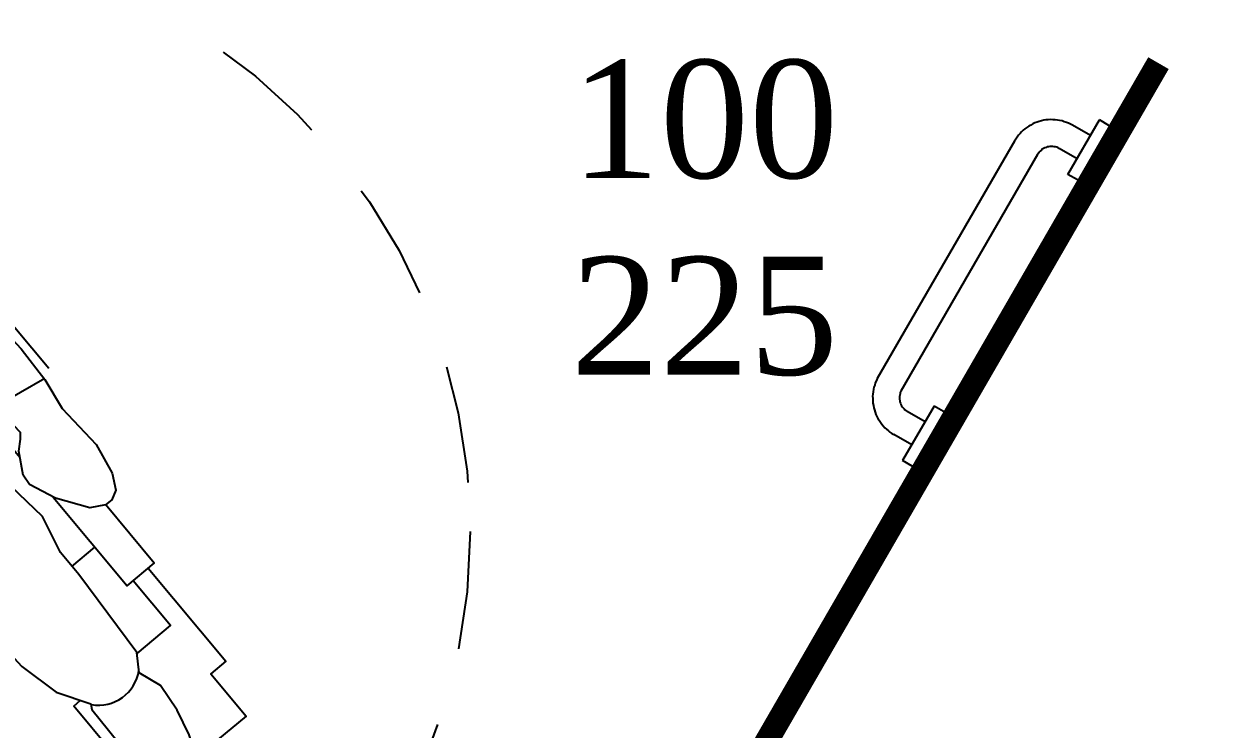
# Model space of a CAD drawing. Header units: millimetres. Extents: x 0 to 2688, y 0 to 2044.
# Drawn here: x 2566.698 to 2568.206, y 2036.372 to 2037.269 of the extents above; entities that cross this region are included whole.
import ezdxf

# ---------------------------------------------------------------- set-up
doc = ezdxf.new("R2010")
doc.units = ezdxf.units.MM
doc.linetypes.add('TRATTEGGIATA', pattern=[0.75, 0.5, -0.25])
doc.styles.get("Standard").update_dxf_attribs({"font": 'arial.ttf'})
doc.dimstyles.new('ISO-25', dxfattribs={"dimtxt": 2.5, "dimasz": 2.5, "dimexe": 1.25, "dimexo": 0.625, "dimtad": 1, "dimtxsty": 'Standard', "dimcen": 2.5, "dimadec": 0, "dimazin": 0, "dimtfac": 1, "dimtmove": 0, "dimatfit": 3, "dimfxl": 1, "dimarcsym": 0})

# ---------------------------------------------------------------- blocks, each defined once
blk = doc.blocks.new('NP-C02')
for p, q in [((-0.2683, 0.2121), (-0.2683, 0.7121)), ((0.3817, 0.2121), (0.3817, 0.7121)), ((-0.2053, 0.5964), (-0.2053, 0.4641)), ((-0.1803, 0.5964), (-0.1803, 0.4641)), ((0.2937, 0.5964), (0.2937, 0.4641)), ((0.3187, 0.5964), (0.3187, 0.4641)), ((-0.2053, 0.4746), (-0.2233, 0.4746)), ((0.3186, 0.4746), (0.3367, 0.4746)), ((-0.2133, 0.4496), (-0.2233, 0.4496)), ((0.3267, 0.4496), (0.3367, 0.4496)), ((0.2899, 0.2202), (0.3701, 0.2058)), ((-0.2531, 0.1533), (-0.1849, 0.1597)), ((-0.0022, 0), (0.1102, 0)), ((0.2436, 0), (0.2817, 0)), ((-0.1683, 0), (-0.1209, 0)), ((-0.1783, -0.1379), (-0.1783, -0.1366)), ((0.2917, -0.1379), (0.2917, -0.1366))]:
    blk.add_line(p, q)
for points in [[(-0.2483, 0.376), (-0.2483, 0.7496, -1), (-0.2233, 0.7496), (-0.2233, 0.4037, -1)], [(0.3617, 0.3639), (0.3617, 0.7496, 1), (0.3367, 0.7496), (0.3367, 0.4073, 1)]]:
    blk.add_lwpolyline(points, format="xyb")
for points in [[(-0.2076, 0.7364), (-0.1776, 0.7364), (-0.1776, 0.5964), (-0.2076, 0.5964)], [(0.3209, 0.7364), (0.2909, 0.7364), (0.2909, 0.5964), (0.3209, 0.5964)]]:
    blk.add_lwpolyline(points, close=True)
for points in [[(0.0013, 0.5086), (-0.0204, 0.497), (-0.0502, 0.4825), (-0.0643, 0.4713), (-0.0771, 0.4528), (-0.0816, 0.4391), (-0.0836, 0.4109), (-0.0746, 0.3589), (-0.0579, 0.2934), (-0.0463, 0.2586), (-0.0381, 0.2422), (-0.0193, 0.2188), (-0.0079, 0.2113), (0.0167, 0.206), (0.0477, 0.2058), (0.063, 0.2124), (0.0872, 0.2337), (0.0989, 0.25), (0.1131, 0.2869), (0.1144, 0.3216), (0.1259, 0.3641), (0.1296, 0.3922), (0.1259, 0.416), (0.118, 0.4398), (0.0931, 0.492), (0.09, 0.4957), (0.0795, 0.4998), (0.0639, 0.4997), (0.0565, 0.5009), (0.036, 0.5099), (0.0013, 0.5086)], [(0.0969, 0.4843), (0.1072, 0.4856), (0.1594, 0.4842), (0.2507, 0.4469), (0.2996, 0.4148), (0.3381, 0.407), (0.3536, 0.3872), (0.3651, 0.3538), (0.3709, 0.2539), (0.369, 0.2047), (0.3626, 0.1623), (0.3664, 0.0993), (0.3588, 0.0585), (0.3484, 0.0389), (0.3367, 0.0325), (0.3264, 0.0331), (0.3086, 0.0427), (0.2829, 0.08), (0.2687, 0.1147), (0.2702, 0.1285), (0.2854, 0.1558), (0.297, 0.1661), (0.3022, 0.1726), (0.3005, 0.1964), (0.2859, 0.2294), (0.2803, 0.2458), (0.2727, 0.2882), (0.2657, 0.2988), (0.2561, 0.3011), (0.2329, 0.2972), (0.1542, 0.2921), (0.1362, 0.2947), (0.1118, 0.2818)], [(-0.0591, 0.4764), (-0.0993, 0.4636), (-0.122, 0.4523), (-0.1657, 0.4212), (-0.2188, 0.4081), (-0.2428, 0.3846), (-0.2514, 0.3713), (-0.2595, 0.3422), (-0.2634, 0.2302), (-0.2582, 0.1751), (-0.2518, 0.1494), (-0.2595, 0.08), (-0.252, 0.0505), (-0.2428, 0.0363), (-0.2295, 0.0282), (-0.2093, 0.028), (-0.2017, 0.0325), (-0.1824, 0.0569), (-0.1657, 0.089), (-0.1544, 0.1146), (-0.1567, 0.1263), (-0.1759, 0.1494), (-0.1862, 0.1623), (-0.1906, 0.1741), (-0.1895, 0.1991), (-0.168, 0.2518), (-0.1592, 0.2779), (-0.1567, 0.2947), (-0.1451, 0.3011), (-0.0885, 0.2947), (-0.0669, 0.2908), (-0.0566, 0.2908)], [(-0.2133, 0.4095), (-0.2133, 0.4641), (-0.1683, 0.4641)], [(-0.1683, 0.4641), (-0.1683, 0.4205)], [(0.2817, 0.4641), (0.2817, 0.4266)], [(0.3267, 0.4093), (0.3267, 0.4641), (0.2817, 0.4641)], [(-0.1605, 0.2702), (-0.1451, 0.2291), (-0.1368, 0.1599), (-0.1227, 0.0493), (-0.1188, -0.0559), (-0.1134, -0.1035), (-0.0993, -0.1305), (-0.0993, -0.1523), (-0.0967, -0.2133), (-0.0825, -0.2356), (-0.0758, -0.255), (-0.0437, -0.2691), (-0.0225, -0.2664), (-0.0129, -0.2588), (-0.0103, -0.2383), (0, -0.2249), (-0.0026, -0.1953), (-0.009, -0.1819), (-0.0206, -0.16), (-0.0154, -0.1202), (-0.009, -0.0469), (0.0077, 0.0686), (0.0373, 0.1894), (0.054, 0.206), (0.0604, 0.2137), (0.0732, 0.1823), (0.1033, 0.1264), (0.1097, 0.0853), (0.1075, 0.0539), (0.1131, -0.0572), (0.1259, -0.1099), (0.1504, -0.1497), (0.1465, -0.1562), (0.1455, -0.226), (0.1504, -0.2424), (0.1606, -0.2784), (0.1864, -0.299), (0.1971, -0.3006), (0.2088, -0.2913), (0.221, -0.26), (0.2293, -0.2261), (0.2332, -0.1883), (0.2229, -0.1587), (0.237, -0.1369), (0.2435, -0.0135), (0.2438, 0.023), (0.2553, 0.0725), (0.2425, 0.183), (0.2406, 0.2985)], [(-0.1683, 0.2509), (-0.1683, 0.1403)], [(0.2817, 0.2419), (0.2817, 0.149)], [(-0.1683, 0.0838), (-0.1683, -0.0637), (-0.2133, -0.0637), (-0.2133, 0.028)], [(0.2817, 0.083), (0.2817, -0.0637), (0.3267, -0.0637), (0.3267, 0.0331)], [(-0.2033, -0.0637), (-0.2033, -0.2179), (-0.1783, -0.2179), (-0.1783, -0.2879), (-0.0183, -0.2879), (-0.0183, -0.2631)], [(-0.0993, -0.1379), (-0.1783, -0.1379), (-0.1783, -0.0637)], [(0.3167, -0.0637), (0.3167, -0.2179), (0.2917, -0.2179), (0.2917, -0.2879), (0.2101, -0.2879)], [(0.2364, -0.1379), (0.2917, -0.1379), (0.2917, -0.0637)], [(0.1725, -0.2879), (0.1317, -0.2879), (0.1317, -0.1379), (0.1431, -0.1379)]]:
    blk.add_lwpolyline(points)
for centre, radius, start, end in [((0.0577, -0.9015), 1.3959, 93.6699, 99.8201), ((0.0577, -0.9015), 1.3959, 80.27, 88.6181), ((-0.0197, -0.0646), 0.1058, 221.2563, 271.629), ((0.1898, -0.1172), 0.052, 220.6156, 311.4173)]:
    blk.add_arc(centre, radius, start, end)
blk = doc.blocks.new('MIS')
for p, q in [((2567.9797, 2037.1414), (2567.977, 2037.1399)), ((2567.9823, 2037.1426), (2567.9797, 2037.1414)), ((2567.985, 2037.1436), (2567.9823, 2037.1426)), ((2567.9879, 2037.1443), (2567.985, 2037.1436)), ((2567.9905, 2037.1453), (2567.9879, 2037.1443)), ((2567.9937, 2037.1459), (2567.9905, 2037.1453)), ((2567.9964, 2037.1464), (2567.9937, 2037.1459)), ((2567.9993, 2037.1466), (2567.9964, 2037.1464)), ((2568.0021, 2037.1468), (2567.9993, 2037.1466)), ((2568.0051, 2037.1466), (2568.0021, 2037.1468)), ((2568.0081, 2037.1464), (2568.0051, 2037.1466)), ((2568.011, 2037.1462), (2568.0081, 2037.1464)), ((2568.0137, 2037.1456), (2568.011, 2037.1462)), ((2568.0168, 2037.1451), (2568.0137, 2037.1456)), ((2568.0196, 2037.1441), (2568.0168, 2037.1451)), ((2568.0224, 2037.1431), (2568.0196, 2037.1441)), ((2568.0249, 2037.1422), (2568.0224, 2037.1431)), ((2568.0243, 2037.077), (2568.0644, 2037.1464)), ((2568.0276, 2037.141), (2568.0249, 2037.1422)), ((2568.0301, 2037.1396), (2568.0276, 2037.141)), ((2568.0763, 2037.1395), (2568.0644, 2037.1464)), ((2567.9613, 2037.1269), (2567.9596, 2037.1245)), ((2567.9634, 2037.1291), (2567.9613, 2037.1269)), ((2567.9653, 2037.1313), (2567.9634, 2037.1291)), ((2567.9673, 2037.1332), (2567.9653, 2037.1313)), ((2567.9697, 2037.1352), (2567.9673, 2037.1332)), ((2567.9722, 2037.1368), (2567.9697, 2037.1352)), ((2567.9744, 2037.1386), (2567.9722, 2037.1368)), ((2567.977, 2037.1399), (2567.9744, 2037.1386)), ((2568.0528, 2037.1264), (2568.0301, 2037.1396)), ((2567.9564, 2037.1196), (2567.7821, 2036.8176)), ((2567.9579, 2037.1221), (2567.9564, 2037.1196)), ((2567.9596, 2037.1245), (2567.9579, 2037.1221)), ((2567.9949, 2037.1109), (2567.9932, 2037.11)), ((2567.9965, 2037.1115), (2567.9949, 2037.1109)), ((2567.998, 2037.1121), (2567.9965, 2037.1115)), ((2567.9997, 2037.1124), (2567.998, 2037.1121)), ((2568.0014, 2037.1126), (2567.9997, 2037.1124)), ((2568.0033, 2037.1128), (2568.0014, 2037.1126)), ((2568.0051, 2037.1126), (2568.0033, 2037.1128)), ((2568.0067, 2037.1123), (2568.0051, 2037.1126)), ((2568.0084, 2037.112), (2568.0067, 2037.1123)), ((2568.01, 2037.1117), (2568.0084, 2037.112)), ((2568.0118, 2037.1109), (2568.01, 2037.1117)), ((2568.0131, 2037.1101), (2568.0118, 2037.1109)), ((2567.9858, 2037.1026), (2567.812, 2036.8016)), ((2567.9868, 2037.1042), (2567.9858, 2037.1026)), ((2567.9879, 2037.1057), (2567.9868, 2037.1042)), ((2567.9892, 2037.1068), (2567.9879, 2037.1057)), ((2567.9905, 2037.108), (2567.9892, 2037.1068)), ((2567.9917, 2037.1091), (2567.9905, 2037.108)), ((2567.9932, 2037.11), (2567.9917, 2037.1091)), ((2568.0359, 2037.097), (2568.0131, 2037.1101)), ((2568.0363, 2037.0701), (2568.0243, 2037.077)), ((2567.7789, 2036.8094), (2567.7779, 2036.8066)), ((2567.7796, 2036.8123), (2567.7789, 2036.8094)), ((2567.7809, 2036.815), (2567.7796, 2036.8123)), ((2567.7821, 2036.8176), (2567.7809, 2036.815)), ((2567.7765, 2036.7979), (2567.7761, 2036.795)), ((2567.7761, 2036.795), (2567.7763, 2036.7922)), ((2567.7767, 2036.8008), (2567.7765, 2036.7979)), ((2567.7772, 2036.8039), (2567.7767, 2036.8008)), ((2567.7779, 2036.8066), (2567.7772, 2036.8039)), ((2567.8103, 2036.7949), (2567.8102, 2036.7931)), ((2567.8107, 2036.7965), (2567.8103, 2036.7949)), ((2567.811, 2036.7982), (2567.8107, 2036.7965)), ((2567.8113, 2036.7998), (2567.811, 2036.7982)), ((2567.812, 2036.8016), (2567.8113, 2036.7998)), ((2567.7763, 2036.7922), (2567.7763, 2036.7891)), ((2567.7763, 2036.7891), (2567.7765, 2036.7862)), ((2567.7765, 2036.7862), (2567.7771, 2036.7835)), ((2567.7771, 2036.7835), (2567.7777, 2036.7803)), ((2567.7777, 2036.7803), (2567.7784, 2036.7778)), ((2567.8102, 2036.7931), (2567.8103, 2036.7912)), ((2567.8103, 2036.7912), (2567.8106, 2036.7895)), ((2567.8106, 2036.7895), (2567.8108, 2036.7879)), ((2567.8108, 2036.7879), (2567.8114, 2036.7863)), ((2567.8114, 2036.7863), (2567.8121, 2036.7847)), ((2567.8121, 2036.7847), (2567.8129, 2036.783)), ((2567.8129, 2036.783), (2567.8139, 2036.7815)), ((2567.8139, 2036.7815), (2567.815, 2036.7802)), ((2567.8543, 2036.7826), (2567.8143, 2036.7133)), ((2567.815, 2036.7802), (2567.8161, 2036.779)), ((2567.8161, 2036.779), (2567.8172, 2036.7777)), ((2567.8663, 2036.7757), (2567.8543, 2036.7826)), ((2567.7784, 2036.7778), (2567.7794, 2036.7748)), ((2567.7794, 2036.7748), (2567.7803, 2036.7721)), ((2567.7803, 2036.7721), (2567.7816, 2036.7695)), ((2567.7816, 2036.7695), (2567.7828, 2036.767)), ((2567.7828, 2036.767), (2567.7845, 2036.7645)), ((2567.7845, 2036.7645), (2567.7861, 2036.762)), ((2567.8172, 2036.7777), (2567.8187, 2036.7766)), ((2567.8187, 2036.7766), (2567.8201, 2036.7758)), ((2567.8428, 2036.7626), (2567.8201, 2036.7758)), ((2567.7861, 2036.762), (2567.7878, 2036.7595)), ((2567.7878, 2036.7595), (2567.7896, 2036.7575)), ((2567.7896, 2036.7575), (2567.7916, 2036.7551)), ((2567.7916, 2036.7551), (2567.7939, 2036.7532)), ((2567.7939, 2036.7532), (2567.7962, 2036.7513)), ((2567.7962, 2036.7513), (2567.7982, 2036.7495)), ((2567.7982, 2036.7495), (2567.8006, 2036.7478)), ((2567.8006, 2036.7478), (2567.8031, 2036.7464)), ((2567.8258, 2036.7333), (2567.8031, 2036.7464)), ((2567.8263, 2036.7064), (2567.8143, 2036.7133))]:
    blk.add_line(p, q)
at = {"color": 116, "true_color": 0x136734, "const_width": 0.03}
blk.add_lwpolyline([(2567.6393, 2036.3526), (2568.1393, 2037.2186)], dxfattribs=at)
at = {"color": 1, "linetype": 'TRATTEGGIATA', "ltscale": 0.3}
blk.add_circle((2566.5149, 2036.623), 0.7502, dxfattribs=at)
at = {"rotation": 39.77068035912458}
blk.add_blockref('NP-C02', (2566.5718, 2036.423), dxfattribs=at)
at = {"color": 116, "true_color": 0x136734, "insert": (2567.7414, 2036.8203), "char_height": 0.15, "attachment_point": 9}
blk.add_mtext_dynamic_manual_height_columns('\\pxqc;{\\fTimes New Roman|b0|i0|c0|p18;100\\P225}', width=0.357638, gutter_width=12.5, heights=[0], dxfattribs=at)
blk = doc.blocks.new('_ArchTick')
at = {"color": 0, "linetype": 'ByBlock', "const_width": 0.15}
blk.add_lwpolyline([(-0.5, -0.5), (0.5, 0.5)], dxfattribs=at)
blk = doc.blocks.new('*D42')
at = {"color": 0, "lineweight": -2, "transparency": 16777216}
for p, q in [((2558.5393, 2041.9676), (2564.8135, 2041.9676)), ((2572.4393, 2041.9676), (2566.1651, 2041.9676))]:
    blk.add_line(p, q, dxfattribs=at)
at = {"layer": 'Defpoints', "color": 0, "transparency": 16777216}
for p in [(2572.4393, 2041.9676), (2558.5393, 2034.4676), (2572.4393, 2034.4676)]:
    blk.add_point(p, dxfattribs=at)
at = {"color": 0, "lineweight": -2, "transparency": 16777216, "xscale": 0.15, "yscale": 0.15, "zscale": 0.15, "rotation": 180}
blk.add_blockref('_ArchTick', (2558.5393, 2041.9676), dxfattribs=at)
at = {"color": 0, "lineweight": -2, "transparency": 16777216, "xscale": 0.15, "yscale": 0.15, "zscale": 0.15}
blk.add_blockref('_ArchTick', (2572.4393, 2041.9676), dxfattribs=at)
at = {"color": 0, "transparency": 16777216, "insert": (2565.4893, 2041.9676), "char_height": 0.3, "attachment_point": 5}
blk.add_mtext('13,9', dxfattribs=at)

msp = doc.modelspace()

# ---------------------------------------------------------------- block references
msp.add_blockref('MIS', (0, 0))

# ---------------------------------------------------------------- dimensions: what is measured, and where the dimension line sits
at = {"color": 6}
dim = msp.add_linear_dim(base=(2572.4393, 2041.9676), p1=(2558.5393, 2034.4676), p2=(2572.4393, 2034.4676), dimstyle='ISO-25', override={"dimtxt": 0.3, "dimasz": 0.15, "dimgap": 0.3, "dimtad": 0, "dimblk1": 'ArchTick', "dimblk2": 'ArchTick', "dimsah": 1, "dimse1": 1, "dimse2": 1}, dxfattribs=at)
dim.commit()
dim.dimension.update_dxf_attribs({"geometry": '*D42', "text_midpoint": (2565.4893, 2041.9676)})

doc.saveas('drawing.dxf')
